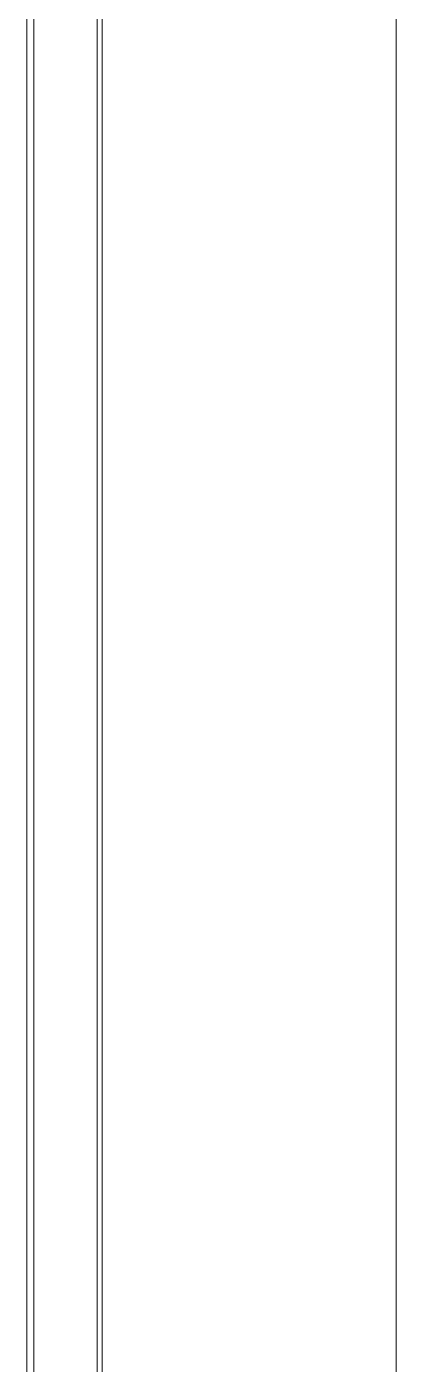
# Model space of a CAD drawing. Header units: millimetres. Extents: x -5096 to 255006, y -2833 to 77941.
# Drawn here: x 62636 to 62848, y 33199 to 33968 of the extents above; entities that cross this region are included whole.
import ezdxf

# ---------------------------------------------------------------- set-up
doc = ezdxf.new("R2010")
doc.units = ezdxf.units.MM
doc.layers.add('图框', color=7, linetype='Continuous', lineweight=0)

# ---------------------------------------------------------------- blocks, each defined once
blk = doc.blocks.new('A$C263F1397')
at = {"layer": '图框'}
blk.add_line((4.0977, 5.9097), (4.0977, 0.6117), dxfattribs=at)
at = {"layer": '图框', "color": 7, "linetype": 'Continuous'}
for p, q in [((3.5976, 0.746), (3.5976, 5.2945)), ((3.4796, 2.0877), (3.4796, 5.278)), ((3.4916, 2.0951), (3.4916, 5.278)), ((3.6056, 5.2), (3.6056, 0.972))]:
    blk.add_line(p, q, dxfattribs=at)

msp = doc.modelspace()

# ---------------------------------------------------------------- block references
at = {"xscale": 343.2000000000116, "yscale": 343.1999999999971, "zscale": 343.2}
msp.add_blockref('A$C263F1397', (61441.76, 32284.82), dxfattribs=at)

doc.saveas('drawing.dxf')
